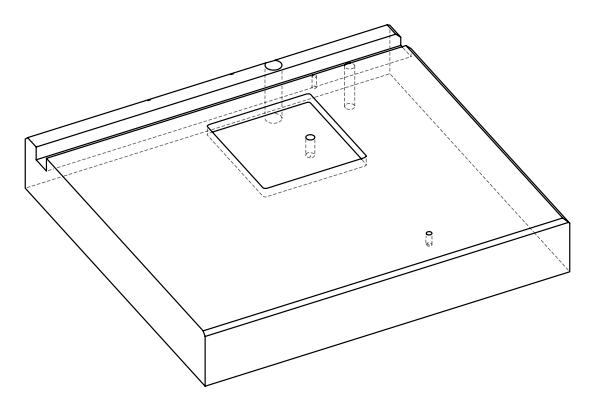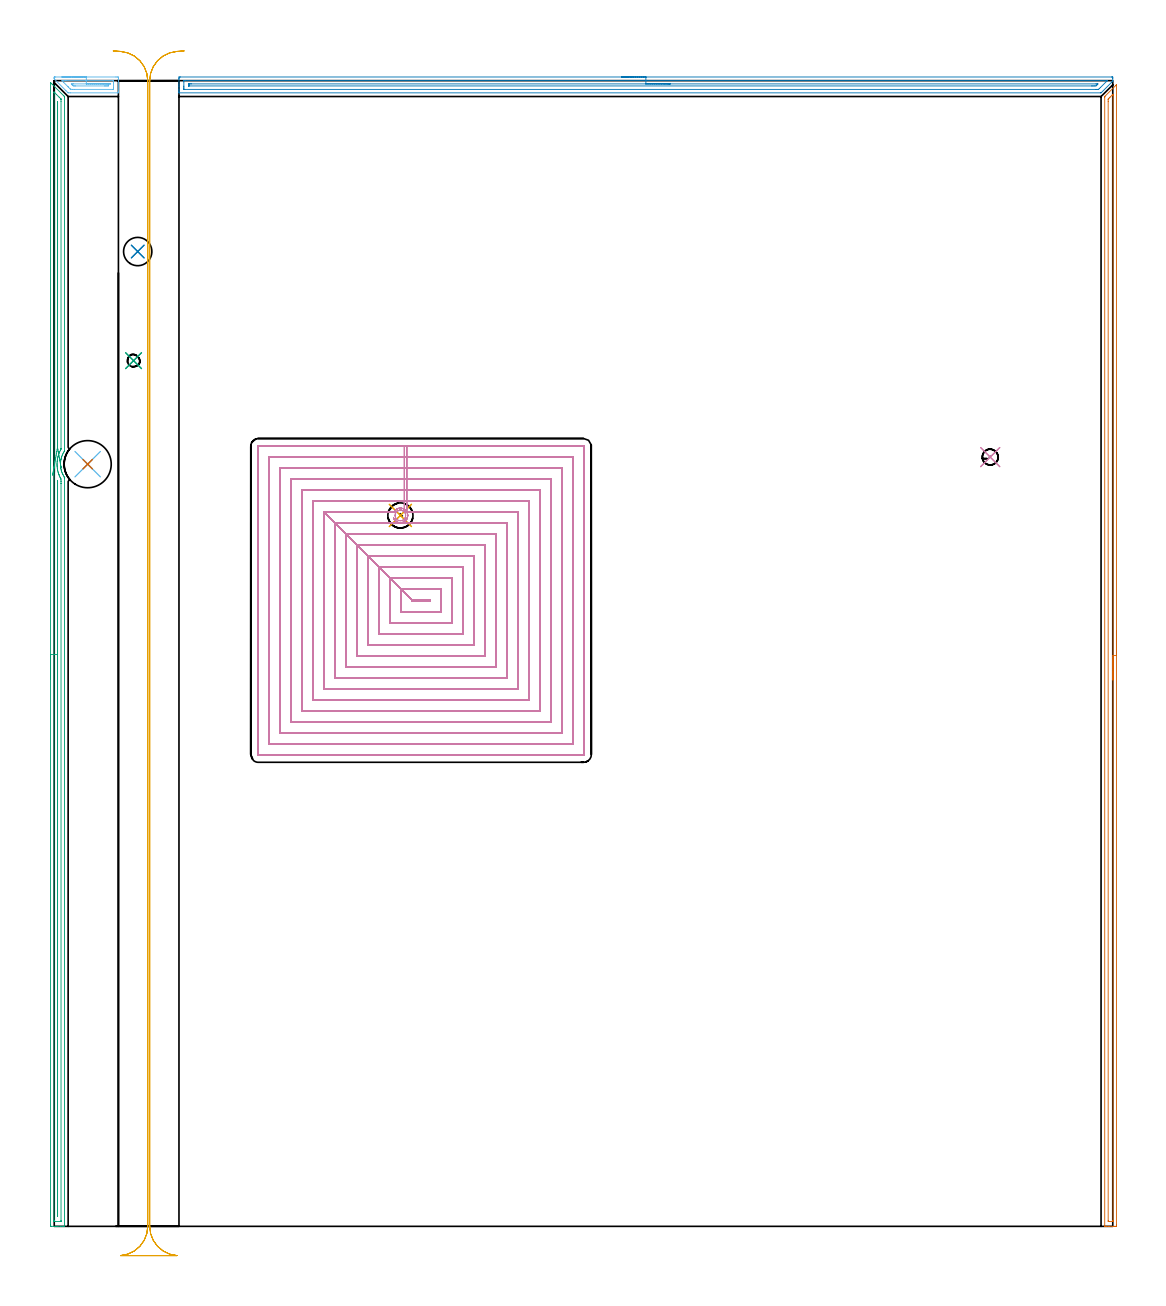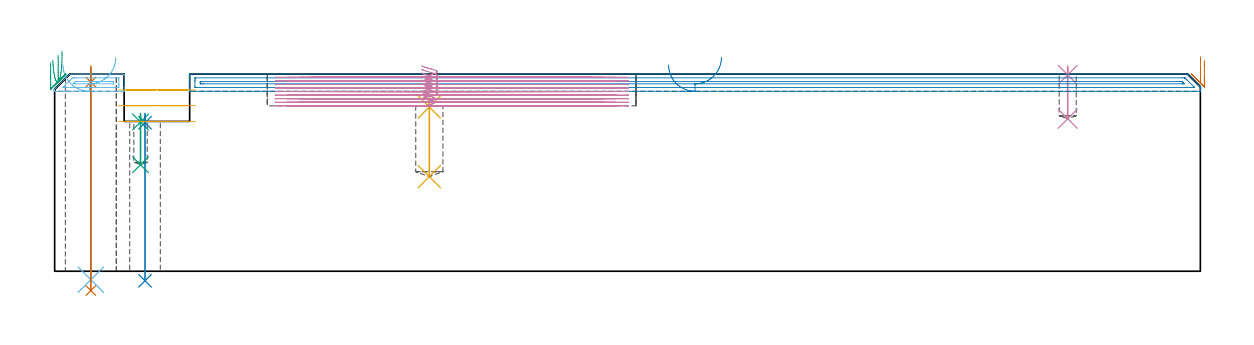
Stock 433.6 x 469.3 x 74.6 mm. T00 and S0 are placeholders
(PLAN: 17 operations, 9 tool changes, 112 min)
(1 SPOT_DRILL | STEP1HOLE | NXT0321_9005460120000 | 0.05 min | 184 mm3)
(2 SPOT_DRILL_1 | STEP1HOLE_1 | NXT0321_9005460120000 | 0.03 min | 1916 mm3)
(3 SPOT_DRILL_2 | STEP1POCKET | NXT0321_9005460120000 | 0.03 min | 1885 mm3)
(4 SPOT_DRILL_3 | STEP1POCKET_1 | NXT0321_9005460120000 | 0.03 min | 0 mm3)
(5 SPOT_DRILL_4 | STEP1POCKET_2 | NXT0321_9005460120000 | 0.03 min | 1246 mm3)
(6 DRILL_THROUGH_HOLE_INTO_CENTER | STEP1HOLE | NXT0301_065 | 0.32 min | 5007 mm3)
(7 DRILL_TO_ENLARGE_THROUGH_HOLE | STEP1HOLE | UGT0301_260 | 0.34 min | 16593 mm3)
(8 DRILL_THROUGH_HOLE_INTO_CENTER_1 | STEP1HOLE_1 | NXT0301_087 | 0.25 min | 6052 mm3)
(9 DRILL_BLIND_HOLE_INTO_CENTER | STEP1POCKET | NXT0301_022 | 0.08 min | 324 mm3)
(10 DRILL_BLIND_HOLE_INTO_CENTER_1 | STEP1POCKET_1 | NXT0301_036 | 0.08 min | 526 mm3)
(11 DRILL_BLIND_HOLE_INTO_CENTER_2 | STEP1POCKET_2 | NXT0301_074 | 0.12 min | 2179 mm3)
(12 AREA_MILL | FG_CHAMFER_SURFACE | UGT0205_001 | 0.74 min | 645 mm3)
(13 AREA_MILL_1 | FG_CHAMFER_SURFACE_1 | UGT0205_001 | 7.63 min | 5408 mm3)
(14 AREA_MILL_2 | FG_CHAMFER_SURFACE_2 | UGT0205_001 | 9.31 min | 8110 mm3)
(15 AREA_MILL_3 | FG_CHAMFER_SURFACE_3 | UGT0205_001 | 11.35 min | 7530 mm3)
(16 MILL_RECTANGULAR_POCKET | POCKET_RECTANGULAR_STRAIGHT | UGT0201_014 | Follow Part, ap 1.5, ae 75% | 75.29 min | 220616 mm3)
(17 MILL_RECTANGULAR_SLOT | SLOT_RECTANGULAR | UGT0201_106 | Follow Part, ap 6, ae 75% | 6.28 min | 204250 mm3)
(TOOL NXT0321_9005460120000 | NC Spot Drill, 142deg, 12mm, Carbide, Uncoated | D12 PA142 FL30 Z2)
(TOOL NXT0301_065 | Carbide Drill 9.4mm [860.1-0940-075A1-MM 2214] | D9.4 PA140 FL98 Z2)
(TOOL UGT0301_260 | Twist Drill 19.3 mm | D19.3 PA118 FL140 Z2)
(TOOL NXT0301_087 | Carbide Drill 11.6mm [860.1-1160-058A1-MM 2214] | D11.6 PA140 FL72 Z2)
(TOOL NXT0301_022 | Carbide Drill 5.1mm [860.1-0510-015A1-MM 2214] | D5.1 PA140 FL28 Z2)
(TOOL NXT0301_036 | Carbide Drill 6.5mm [860.1-0650-033A1-MM 2214] | D6.5 PA140 FL53 Z2)
(TOOL NXT0301_074 | Carbide Drill 10.3mm [860.1-1030-031A1-MM 2214] | D10.3 PA140 FL55 Z2)
(TOOL UGT0205_001 | Chamfer Mill 20 x 3 x 45 deg. | D20 FL50 Z2)
(TOOL UGT0201_014 | End mill 6 mm | D6 FL24 Z4)
(TOOL UGT0201_106 | End Mill 24 mm | D24 FL25 Z2)
(OP 1 SPOT_DRILL)
G17 G21 G94 G90
T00 M6
G54
G17 G0 G90 X13.7 Y312.2 S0 M3
G43 Z84.6 H0
G94 G81 G98 Z71.6 F250. R77.6
G80
M5
M2
(OP 2 SPOT_DRILL_1)
G17 G21 G94 G90
T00 M6
G54
G17 G0 G90 X34.2 Y399.3 S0 M3
G43 Z84.6 H0
G94 G81 G98 Z56.201 F250. R59.7
G80
M5
M2
(OP 3 SPOT_DRILL_2)
G17 G21 G94 G90
T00 M6
G54
G17 G0 G90 X32.5 Y354.6 S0 M3
G43 Z84.6 H0
G94 G81 G98 Z56.48 F250. R59.7
G80
M5
M2
(OP 4 SPOT_DRILL_3)
G17 G21 G94 G90
T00 M6
G54
G17 G0 G90 X383.4 Y315.1 S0 M3
G43 Z84.6 H0
G94 G81 G98 Z74.32 F250. R77.6
G80
M5
M2
(OP 5 SPOT_DRILL_4)
G17 G21 G94 G90
T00 M6
G54
G17 G0 G90 X141.8 Y291.2 S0 M3
G43 Z84.6 H0
G94 G81 G98 Z62.157 F250. R65.6
G80
M5
M2
(OP 6 DRILL_THROUGH_HOLE_INTO_CENTER)
G17 G21 G94 G90
T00 M6
G54
G17 G0 G90 X13.7 Y312.2 S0 M3
G43 Z84.6 H1
G94 G73 G98 Z-3.211 F250. Q8.646 R76.6
G80
M5
M2
(OP 7 DRILL_TO_ENLARGE_THROUGH_HOLE)
G17 G21 G94 G90
T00 M6
G54
G17 G0 G90 X13.7 Y312.2 S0 M3
G43 Z84.6 H0
G94 G73 G98 Z-7.298 F250. Q16.38 R76.6
G80
M5
M2
(OP 8 DRILL_THROUGH_HOLE_INTO_CENTER_1)
G17 G21 G94 G90
T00 M6
G54
G17 G0 G90 X34.2 Y399.3 S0 M3
G43 Z84.6 H1
G94 G73 G98 Z-3.611 F250. Q10.052 R58.7
G80
M5
M2
(OP 9 DRILL_BLIND_HOLE_INTO_CENTER)
G17 G21 G94 G90
T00 M6
G54
G17 G0 G90 X32.5 Y354.6 S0 M3
G43 Z84.6 H1
G94 G81 G98 Z40.3 F250. R58.7
G80
M5
M2
(OP 10 DRILL_BLIND_HOLE_INTO_CENTER_1)
G17 G21 G94 G90
T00 M6
G54
G17 G0 G90 X383.4 Y315.1 S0 M3
G43 Z84.6 H1
G94 G81 G98 Z57.7 F250. R76.6
G80
M5
M2
(OP 11 DRILL_BLIND_HOLE_INTO_CENTER_2)
G17 G21 G94 G90
T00 M6
G54
G17 G0 G90 X141.8 Y291.2 S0 M3
G43 Z84.6 H1
G94 G81 G98 Z35.8 F250. R64.6
G80
M5
M2
(OP 12 AREA_MILL)
G17 G21 G94 G90
T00 M6
G54
G17 G0 G90 X3.15 Y470.8 S1061 M3
G43 Z84.6 H0
Z78.1
G94 G1 X3.188 Z77.228 F250.
X3.302 Z76.364
X3.491 Z75.512
X3.753 Z74.68
X4.087 Z73.874
X4.49 Z73.1
X4.959 Z72.364
X5.49 Z71.672
X6.079 Z71.029
X6.722 Z70.44
X7.414 Z69.908
X8.15 Z69.44
X8.924 Z69.037
X9.73 Z68.703
X10.562 Z68.441
X11.414 Z68.252
X12.278 Z68.138
X13.15 Z68.1
X25.305
X25.876 Y470.797 Z68.103
X26.295 Y470.79 Z68.104
X26.299 Y470.65 Z68.244
X26.3 Y470.222 Z68.672
Y469.363 Z69.537
Y464.858 Z74.042
X26.29 Y464.307 Z74.593
X25.876 Y464.3 Z74.6
X6.526
X5.697 Y464.307 Z74.592
X5.647 Y464.353 Z74.546
X4.768 Y465.232 Z73.666
X0.053 Y469.959 Z68.939
X0. Y470.069 Z68.83
X-0.054 Y470.187 Z68.711
X-0.01 Y470.473 Z68.426
X-0.006 Y470.603 Z68.296
X-0.002 Y470.667 Z68.232
X0.01 Y470.796 Z68.103
X0.24 Y470.799 Z68.101
X0.37 Y470.8 Z68.1
X13.15
Y469.386 Z69.514
X24.117 Y469.385 Z69.515
X24.171 Y469.383 Z69.517
X24.271 Y469.379 Z69.521
X24.29 Y469.331 Z69.569
X24.296 Y469.149 Z69.751
X24.3 Y468.441 Z70.459
Y468.255 Z70.645
X24.299 Y466.475 Z72.425
X24.291 Y465.769 Z73.131
X24.29 Y465.729 Z73.171
X24.224 Y465.721 Z73.179
X24.169 Y465.716 Z73.184
X24.117 Y465.715 Z73.185
X8.286 Y465.714 Z73.186
X7.458 Y465.717 Z73.183
X7.406 Y465.719 Z73.181
X6.693 Y465.769 Z73.131
X6.527 Y465.929 Z72.971
X5.793 Y466.66 Z72.24
X5.647 Y466.805 Z72.095
X3.888 Y468.57 Z70.33
X3.14 Y469.331 Z69.569
X3.838 Y469.382 Z69.518
X3.888 Y469.383 Z69.517
X4.714 Y469.386 Z69.514
X13.15
Y467.972 Z70.928
X22.221 Y467.971 Z70.929
X22.256 Y467.969 Z70.931
X22.282 Y467.965 Z70.935
X22.29 Y467.962 Z70.938
X22.292 Y467.945 Z70.955
X22.299 Y467.609 Z71.291
Y467.55 Z71.35
X22.29 Y467.141 Z71.759
X21.889 Y467.134 Z71.766
X21.478 Y467.131 Z71.769
X21.015 Y467.129 Z71.771
X20.599
X8.701
X8.286 Y467.132 Z71.768
X7.816 Y467.136 Z71.764
X7.406 Y467.501 Z71.399
X7.36 Y467.55 Z71.35
X6.997 Y467.964 Z70.936
X7.406 Y467.968 Z70.932
X7.87 Y467.971 Z70.929
X13.15 Y467.972 Z70.928
X14.022 Z70.966
X14.887 Z71.08
X15.738 Z71.269
X16.57 Z71.531
X17.376 Z71.865
X18.15 Z72.268
X18.886 Z72.737
X19.578 Z73.268
X20.221 Z73.857
X20.811 Z74.501
X21.342 Z75.193
X21.81 Z75.928
X22.213 Z76.702
X22.547 Z77.508
X22.809 Z78.34
X22.998 Z79.192
X23.112 Z80.057
X23.15 Z80.928
G0 Z84.6
M5
M2
(OP 13 AREA_MILL_1)
G17 G21 G94 G90
T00 M6
G54
G17 G0 G90 X435.1 Y243.8 S1061 M3
G43 Z84.6 H0
Z79.8
G94 G1 Y243.762 Z78.928 F250.
Y243.648 Z78.064
Y243.459 Z77.212
Y243.197 Z76.38
Y242.863 Z75.574
Y242.46 Z74.8
Y241.992 Z74.064
Y241.461 Z73.372
Y240.871 Z72.729
Y240.228 Z72.14
Y239.536 Z71.608
Y238.8 Z71.14
Y238.026 Z70.737
Y237.22 Z70.403
Y236.388 Z70.141
Y235.537 Z69.952
Y234.672 Z69.838
Y233.8 Z69.8
X435.099 Y0.619 Z69.801
X435.094 Y0.011 Z69.802
X435.091 Y0.007 Z69.805
X434.486 Y0. Z70.409
X434.212 Z70.684
X433.593 Z71.301
X432.151 Z72.745
X431.807 Z73.088
X431.118 Z73.781
X430.773 Z74.126
X430.364 Z74.527
X430.308 Z74.582
X430.303 Y0.007 Z74.588
X430.3 Y0.172 Z74.6
Y462.514
X430.304 Y462.795 Z74.59
X430.431 Y462.931 Z74.469
X434.778 Y467.279 Z70.121
X434.933 Y467.434 Z69.964
X435.08 Y467.577 Z69.818
X435.095 Y467.584 Z69.803
X435.099 Y467.577 Z69.799
X435.1 Y233.8 Z69.8
X433.686 Z71.214
X433.685 Y2.313 Z71.215
X433.684 Y2.22 Z71.216
X433.679 Y2.036 Z71.221
X433.676 Y2.008 Z71.224
X433.668 Y2.006 Z71.232
X433.644 Y2.003 Z71.256
X433.593 Y2.001 Z71.307
X432.212 Z72.688
X431.807 Y2.005 Z73.093
X431.75 Y2.009 Z73.15
X431.721 Y2.013 Z73.179
X431.715 Y2.406 Z73.185
X431.714 Y460.82 Z73.186
X431.719 Y461.621 Z73.181
X431.72 Y461.707 Z73.18
X431.734 Y461.773 Z73.166
X431.807 Y461.85 Z73.093
X432.136 Y462.185 Z72.764
X432.464 Y462.514 Z72.436
X433.475 Y463.526 Z71.425
X433.593 Y463.643 Z71.307
X433.633 Y463.681 Z71.267
X433.666 Y463.709 Z71.234
X433.678 Y463.718 Z71.222
X433.68 Y463.685 Z71.22
X433.684 Y463.5 Z71.216
X433.685 Y463.408 Z71.215
X433.686 Y463.315 Z71.214
Y233.8
Y232.929 Z71.252
Y232.064 Z71.366
Y231.212 Z71.555
Y230.38 Z71.817
Y229.574 Z72.151
Y228.8 Z72.554
Y228.064 Z73.023
Y227.372 Z73.554
Y226.729 Z74.143
Y226.14 Z74.786
Y225.609 Z75.478
Y225.14 Z76.214
Y224.737 Z76.988
Y224.403 Z77.794
Y224.141 Z78.626
Y223.952 Z79.478
Y223.838 Z80.343
Y223.8 Z81.214
G0 Z84.6
M5
M2
(OP 14 AREA_MILL_2)
G17 G21 G94 G90
T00 M6
G54
G17 G0 G90 X232.35 Y470.8 S1061 M3
G43 Z84.6 H0
Z78.1
G94 G1 X232.388 Z77.228 F250.
X232.502 Z76.363
X232.691 Z75.512
X232.953 Z74.68
X233.287 Z73.874
X233.69 Z73.1
X234.158 Z72.364
X234.69 Z71.672
X235.279 Z71.029
X235.922 Z70.44
X236.614 Z69.908
X237.35 Z69.44
X238.124 Z69.037
X238.93 Z68.703
X239.762 Z68.441
X240.613 Z68.252
X241.478 Z68.138
X242.35 Z68.1
X433.145 Y470.799 Z68.101
X433.435 Y470.796 Z68.104
X433.598 Y470.791 Z68.105
X433.6 Y470.551 Z68.345
Y470.222 Z68.673
Y469.121 Z69.778
X433.598 Y469.108 Z69.79
X433.596 Y469.102 Z69.797
X433.583 Y469.083 Z69.816
X433.388 Y468.886 Z70.01
X432.988 Y468.488 Z70.412
X428.987 Y464.486 Z74.413
X428.913 Y464.414 Z74.485
X428.795 Y464.304 Z74.59
X428.523 Y464.3 Z74.6
X51.265
X51.11 Y464.303 Z74.588
X51.107 Y464.347 Z74.544
X51.1 Y464.729 Z74.17
Y465.109 Z73.791
Y465.769 Z73.126
Y466.99 Z71.907
Y467.547 Z71.347
Y469.941 Z68.955
X51.102 Y470.222 Z68.675
X51.107 Y470.791 Z68.105
X51.138 Y470.794 Z68.103
X51.712 Y470.8 Z68.1
X242.35
Y469.386 Z69.514
X431.202 Y469.385 Z69.515
X431.257
X431.366 Y469.381 Z69.519
X431.418 Y469.378 Z69.522
X431.406 Y469.363 Z69.537
X431.379 Y469.331 Z69.569
X431.292 Y469.242 Z69.658
X431.202 Y469.152 Z69.748
X428.523 Y466.473 Z72.427
X428.17 Y466.122 Z72.778
X427.812 Y465.769 Z73.131
X427.775 Y465.737 Z73.163
X427.737 Y465.721 Z73.179
X427.683 Y465.717 Z73.183
X427.631 Y465.716 Z73.184
X426.793 Y465.714 Z73.186
X53.443 Y465.715 Z73.185
X53.333 Y465.717 Z73.183
X53.122 Y465.721 Z73.179
X53.11 Y465.769 Z73.131
X53.103 Y466.163 Z72.737
X53.101 Y466.659 Z72.241
X53.1 Y467.056 Z71.844
X53.101 Y468.836 Z70.064
X53.108 Y469.331 Z69.569
X53.11 Y469.374 Z69.526
X53.278 Y469.381 Z69.519
X53.388 Y469.385 Z69.515
X53.443 Y469.386 Z69.514
X53.498
X242.35
Y467.972 Z70.928
X426.738 Y467.971 Z70.929
X427.209 Y467.97 Z70.93
X427.353 Y467.969 Z70.931
X427.544 Y467.965 Z70.935
X427.384 Y467.796 Z71.104
X427.147 Y467.55 Z71.35
X426.943 Y467.346 Z71.554
X426.738 Y467.144 Z71.756
X426.261 Y467.135 Z71.765
X425.845 Y467.131 Z71.769
X425.374 Y467.129 Z71.771
X424.952 Y467.128 Z71.772
X55.284 Y467.129 Z71.771
X55.143 Y467.13 Z71.77
X55.12 Y467.132 Z71.768
X55.114 Y467.134 Z71.766
X55.11 Y467.148 Z71.752
X55.104 Y467.245 Z71.655
X55.101 Y467.367 Z71.533
X55.1 Y467.55 Z71.35
X55.101 Y467.732 Z71.168
X55.107 Y467.916 Z70.984
X55.11 Y467.963 Z70.937
X55.127 Y467.965 Z70.935
X55.178 Y467.969 Z70.931
X55.284 Y467.97 Z70.93
X55.754 Y467.972 Z70.928
X56.177
X242.35
X243.222 Z70.966
X244.086 Z71.08
X244.938 Z71.269
X245.77 Z71.531
X246.576 Z71.865
X247.35 Z72.268
X248.086 Z72.737
X248.778 Z73.268
X249.421 Z73.857
X250.01 Z74.501
X250.541 Z75.193
X251.01 Z75.928
X251.413 Z76.702
X251.747 Z77.508
X252.009 Z78.34
X252.198 Z79.192
X252.312 Z80.057
X252.35 Z80.928
G0 Z84.6
M5
M2
(OP 15 AREA_MILL_3)
G17 G21 G94 G90
T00 M6
G54
G17 G0 G90 X-1.5 Y224.25 S1061 M3
G43 Z84.6 H0
Z78.9
G94 G1 Y224.288 Z78.028 F250.
Y224.402 Z77.164
Y224.591 Z76.312
Y224.853 Z75.48
Y225.187 Z74.674
Y225.59 Z73.9
Y226.059 Z73.164
Y226.59 Z72.472
Y227.179 Z71.829
Y227.822 Z71.24
Y228.514 Z70.709
Y229.25 Z70.24
Y230.024 Z69.837
Y230.83 Z69.503
Y231.662 Z69.241
Y232.514 Z69.052
Y233.378 Z68.938
Y234.25 Z68.9
Y468.406
X-1.495 Y468.477 Z68.904
X-1.493 Y468.482 Z68.905
X-1.475 Y468.477 Z68.922
X-0.89 Y467.89 Z69.51
X3.937 Y463.063 Z74.336
X4.179 Y462.824 Z74.574
X4.186 Y462.815 Z74.582
X4.195 Y462.797 Z74.587
X4.2 Y462.52 Z74.6
Y317.785
X4.194 Y317.6 Z74.59
X4.179 Y317.562 Z74.579
X3.963 Y317.215 Z74.361
X3.756 Y316.858 Z74.153
X3.528 Y316.415 Z73.926
X3.318 Y315.965 Z73.715
X3.137 Y315.493 Z73.535
X2.995 Y315.072 Z73.393
X2.87 Y314.627 Z73.265
X2.773 Y314.212 Z73.167
X2.765 Y314.179 Z73.16
X2.681 Y313.733 Z73.079
X2.62 Y313.286 Z73.017
X2.579 Y312.84 Z72.978
X2.569 Y312.622 Z72.968
X2.562 Y312.425 Z72.955
X2.561 Y312.393 Z72.954
X2.562 Y311.99 Z72.955
X2.565 Y311.96 Z72.953
Y311.947
X2.584 Y311.488 Z72.983
X2.626 Y311.053 Z73.025
X2.685 Y310.638 Z73.084
X2.69 Y310.607 Z73.089
X2.777 Y310.159 Z73.174
X2.876 Y309.745 Z73.273
X2.884 Y309.714 Z73.281
X3.014 Y309.266 Z73.413
X3.166 Y308.821 Z73.565
X3.295 Y308.493 Z73.692
X3.337 Y308.404 Z73.732
X3.449 Y308.159 Z73.847
X3.543 Y307.958 Z73.94
X3.557 Y307.928 Z73.954
X3.795 Y307.478 Z74.194
X3.801 Y307.467 Z74.201
X4.055 Y307.035 Z74.454
X4.191 Y306.818 Z74.584
X4.196 Y306.801 Z74.589
X4.2 Y306.62 Z74.6
Y306.618
Y0.172
X4.197 Y0.009 Z74.588
X4.186 Y0.007 Z74.577
X4.136 Y0.004 Z74.527
X3.724 Y0. Z74.124
X3.379 Z73.779
X2.69 Z73.085
X1.452 Z71.849
X0.903 Z71.298
X0.284 Z70.68
X-1.14 Y0.001 Z69.256
X-1.494 Y0.004 Z68.902
X-1.496 Y0.006 Z68.901
X-1.499 Y0.619
X-1.5 Y234.25 Z68.9
X-0.086 Z70.314
X-0.085 Y464.499 Z70.315
X-0.083 Y464.563 Z70.317
X-0.079 Y464.611 Z70.321
X-0.078 Y464.616 Z70.322
X-0.07 Y464.611 Z70.33
X0.01 Y464.537 Z70.41
X0.243 Y464.307 Z70.643
X0.903 Y463.647 Z71.303
X2.03 Y462.52 Z72.43
X2.69 Y461.857 Z73.09
X2.745 Y461.797 Z73.145
X2.771 Y461.768 Z73.171
X2.779 Y461.721 Z73.179
X2.783 Y461.627 Z73.183
X2.785 Y461.532 Z73.185
X2.786 Y460.734 Z73.186
X2.785 Y318.679 Z73.185
X2.784 Y318.585 Z73.184
X2.78 Y318.488 Z73.18
X2.771 Y318.331 Z73.171
X2.69 Y318.175 Z73.09
X2.491 Y317.785 Z72.891
X2.263 Y317.319 Z72.663
X2.071 Y316.892 Z72.471
X2.026 Y316.777 Z72.426
X1.797 Y316.163 Z72.197
X1.755 Y316.04 Z72.155
X1.742 Y315.999 Z72.142
X1.556 Y315.346 Z71.956
X1.497 Y315.105 Z71.897
X1.389 Y314.619 Z71.789
X1.314 Y314.212 Z71.714
X1.263 Y313.852 Z71.663
X1.203 Y313.318 Z71.603
X1.178 Y313.043 Z71.578
X1.151 Y312.425 Z71.551
X1.149 Y312.179 Z71.549
X1.153 Y311.857 Z71.553
X1.17 Y311.531 Z71.57
X1.186 Y311.248 Z71.586
X1.249 Y310.638 Z71.649
X1.307 Y310.234 Z71.707
X1.397 Y309.745 Z71.797
X1.542 Y309.106 Z71.942
X1.612 Y308.851 Z72.012
X1.797 Y308.237 Z72.197
X1.866 Y308.027 Z72.266
X1.876 Y307.998 Z72.276
X1.891 Y307.958 Z72.291
X1.948 Y307.806 Z72.348
X2.142 Y307.346 Z72.542
X2.271 Y307.064 Z72.671
X2.406 Y306.78 Z72.806
X2.69 Y306.232 Z73.09
X2.723 Y306.171 Z73.123
X2.764 Y306.097 Z73.164
X2.783 Y305.277 Z73.183
X2.784 Y305.183 Z73.184
X2.786 Y304.384 Z73.186
Y304.288
X2.785 Y2.311 Z73.185
X2.784 Y2.214 Z73.184
X2.779 Y2.025 Z73.179
X2.774 Y2.009 Z73.174
X2.765 Y2.006 Z73.165
X2.741 Y2.002 Z73.141
X2.69 Y2.001 Z73.09
X0.416 Y2. Z70.816
X0.01 Y2.004 Z70.41
X-0.047 Y2.006 Z70.353
X-0.077 Y2.009 Z70.323
X-0.08 Y2.119 Z70.32
X-0.084 Y2.31 Z70.316
X-0.085 Y2.406 Z70.315
X-0.086 Y2.502 Z70.314
Y234.25
X1.328 Z71.728
Y304.427
X1.33 Y304.851 Z71.73
X1.334 Y305.277 Z71.734
X1.335 Y305.318 Z71.735
X1.349 Y305.381 Z71.749
X1.364 Y305.277 Z71.764
X1.371 Y304.852 Z71.771
Y304.81
Y4.618
X1.367 Y4.193 Z71.767
X1.365 Y4.151 Z71.765
X1.351 Y4.056 Z71.751
X1.335 Y4.193 Z71.735
X1.333 Y4.236 Z71.733
X1.329 Y4.66 Z71.729
X1.328 Y234.25 Z71.728
Y235.122 Z71.767
Y235.987 Z71.88
Y236.838 Z72.069
Y237.67 Z72.332
Y238.476 Z72.665
Y239.25 Z73.068
Y239.986 Z73.537
Y240.678 Z74.068
Y241.321 Z74.657
Y241.91 Z75.301
Y242.442 Z75.993
Y242.91 Z76.728
Y243.313 Z77.502
Y243.647 Z78.308
Y243.909 Z79.14
Y244.098 Z79.992
Y244.212 Z80.857
Y244.25 Z81.728
G0 Z84.6
X2.774 Y311.027
Z83.327
G1 X2.794 Y310.915 Z82.462
X2.8 Y310.879 Z81.59
X2.794 Y310.917 Z80.718
X2.773 Y311.03 Z79.854
X2.74 Y311.217 Z79.002
X2.694 Y311.476 Z78.17
X2.635 Y311.805 Z77.365
X2.565 Y312.202 Z76.591
X2.482 Y312.665 Z75.856
X2.389 Y313.188 Z75.164
X2.286 Y313.769 Z74.522
X2.173 Y314.403 Z73.933
X2.051 Y315.085 Z73.403
X1.922 Y315.81 Z72.935
X1.787 Y316.572 Z72.533
X1.645 Y317.366 Z72.2
X1.499 Y318.185 Z71.938
X1.35 Y319.024 Z71.75
X1.335 Y319.106 Z71.735
X1.332 Y319.143 Z71.732
X1.329 Y319.572 Z71.729
X1.328 Y319.615 Z71.728
Y459.883
X1.33 Y460.307 Z71.73
X1.334 Y460.734 Z71.734
X1.335 Y460.754 Z71.735
X1.36 Y460.734 Z71.76
X1.37 Y460.308 Z71.77
X1.371 Y460.266 Z71.771
X1.372 Y319.997 Z71.772
X1.37 Y319.572 Z71.77
X1.367 Y319.147 Z71.767
X1.365 Y319.11 Z71.765
X1.35 Y319.024 Z71.75
X1.199 Y318.172 Z71.637
X1.047 Y317.314 Z71.601
X0.894 Y316.456 Z71.64
X0.743 Y315.604 Z71.755
X0.594 Y314.766 Z71.946
X0.449 Y313.947 Z72.209
X0.308 Y313.154 Z72.544
X0.173 Y312.393 Z72.948
X0.045 Y311.669 Z73.418
X-0.076 Y310.988 Z73.95
X-0.188 Y310.356 Z74.541
X-0.291 Y309.777 Z75.185
X-0.384 Y309.255 Z75.878
X-0.465 Y308.794 Z76.614
X-0.535 Y308.399 Z77.389
X-0.594 Y308.071 Z78.195
X-0.639 Y307.814 Z79.028
X-0.672 Y307.63 Z79.88
G0 Z84.6
M5
M2
(OP 16 MILL_RECTANGULAR_POCKET)
G17 G21 G94 G90
T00 M6
G54
G17 G0 G90 X138.961 Y290.241 S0 M3
G43 Z84.735 H0
Z77.735
G94 G1 X138.964 Y290.233 Z77.732 F250.
X139.238 Y289.653 Z77.56
X139.402 Y289.403 Z77.48
X139.518 Y289.259 Z77.431
X139.893 Y288.89 Z77.29
X140.06 Y288.76 Z77.233
X140.285 Y288.618 Z77.162
X140.845 Y288.363 Z76.997
X141.143 Y288.275 Z76.914
X141.191 Y288.265 Z76.9
X141.736 Y288.21 Z76.754
X142.248 Y288.239 Z76.616
X142.522 Y288.29 Z76.542
X142.597 Y288.311 Z76.521
X143.152 Y288.532 Z76.361
X143.549 Y288.771 Z76.236
X144.067 Y289.253 Z76.047
X144.409 Y289.735 Z75.889
X144.57 Y290.053 Z75.793
X144.583 Y290.085 Z75.784
X144.737 Y290.635 Z75.631
X144.789 Y291.1 Z75.505
X144.768 Y291.565 Z75.381
X144.666 Y292.061 Z75.245
X144.534 Y292.427 Z75.141
X144.163 Y293.042 Z74.948
X144.114 Y293.104 Z74.927
X143.748 Y293.477 Z74.787
X143.676 Y293.536 Z74.762
X143.085 Y293.904 Z74.576
X142.685 Y294.057 Z74.461
X142.201 Y294.164 Z74.328
X141.736 Y294.19 Z74.203
X141.271 Y294.143 Z74.078
X140.752 Y294.005 Z73.934
X140.513 Y293.907 Z73.865
X140.405 Y293.852 Z73.832
X139.851 Y293.465 Z73.651
X139.385 Y292.956 Z73.466
X139.231 Y292.7 Z73.386
X110.5 F500.
X146.5 Y256.7
Y256.1
X154.
Y256.7
X146.5
X142. Y261.2
Y251.6
X158.5
Y261.2
X142.
X137.5 Y265.7
Y247.1
X163.
Y265.7
X137.5
X133. Y270.2
Y242.6
X167.5
Y270.2
X133.
X128.5 Y274.7
Y238.1
X172.
Y274.7
X128.5
X124. Y279.2
Y233.6
X176.5
Y279.2
X124.
X119.5 Y283.7
Y229.1
X181.
Y283.7
X119.5
X115. Y288.2
Y224.6
X185.5
Y288.2
X115.
X110.5 Y292.7
Y220.1
X190.
Y292.7
X144.369
Y297.2
X106.
Y215.6
X194.5
Y297.2
X144.369
Y301.7
X101.5
Y211.1
X199.
Y301.7
X144.369
Y306.2
X97.
Y206.6
X203.5
Y306.2
X144.369
Y310.7
X92.5
Y202.1
X208.
Y310.7
X144.369
Y315.2
X88.
Y197.6
X212.5
Y315.2
X144.369
Y319.7
X83.6
X83.545 Y319.695
X83.505 Y319.655
X83.5 Y319.6
Y193.2
X83.505 Y193.145
X83.545 Y193.105
X83.6 Y193.1
X216.9
X216.955 Y193.105
X216.995 Y193.145
X217. Y193.2
Y319.6
X216.995 Y319.655
X216.955 Y319.695
X216.9 Y319.7
X144.369
X143.369
G0 X138.961 Y290.241 Z76.386
G1 X138.964 Y290.233 Z76.384 F250.
X139.238 Y289.653 Z76.212
X139.402 Y289.403 Z76.132
X139.518 Y289.259 Z76.082
X139.893 Y288.89 Z75.941
X140.06 Y288.76 Z75.885
X140.285 Y288.618 Z75.813
X140.845 Y288.363 Z75.649
X141.143 Y288.275 Z75.565
X141.191 Y288.265 Z75.552
X141.736 Y288.21 Z75.405
X142.248 Y288.239 Z75.268
X142.522 Y288.29 Z75.193
X142.597 Y288.311 Z75.172
X143.152 Y288.532 Z75.012
X143.549 Y288.771 Z74.888
X144.067 Y289.253 Z74.698
X144.409 Y289.735 Z74.54
X144.57 Y290.053 Z74.445
X144.583 Y290.085 Z74.435
X144.737 Y290.635 Z74.282
X144.789 Y291.1 Z74.157
X144.768 Y291.565 Z74.032
X144.666 Y292.061 Z73.897
X144.534 Y292.427 Z73.793
X144.163 Y293.042 Z73.6
X144.114 Y293.104 Z73.579
X143.748 Y293.477 Z73.439
X143.676 Y293.536 Z73.414
X143.085 Y293.904 Z73.227
X142.685 Y294.057 Z73.113
X142.201 Y294.164 Z72.98
X141.736 Y294.19 Z72.855
X141.271 Y294.143 Z72.73
X140.752 Y294.005 Z72.586
X140.513 Y293.907 Z72.517
X140.405 Y293.852 Z72.484
X139.851 Y293.465 Z72.303
X139.385 Y292.956 Z72.118
X139.231 Y292.7 Z72.038
X110.5 F500.
X146.5 Y256.7
Y256.1
X154.
Y256.7
X146.5
X142. Y261.2
Y251.6
X158.5
Y261.2
X142.
X137.5 Y265.7
Y247.1
X163.
Y265.7
X137.5
X133. Y270.2
Y242.6
X167.5
Y270.2
X133.
X128.5 Y274.7
Y238.1
X172.
Y274.7
X128.5
X124. Y279.2
Y233.6
X176.5
Y279.2
X124.
X119.5 Y283.7
Y229.1
X181.
Y283.7
X119.5
X115. Y288.2
Y224.6
X185.5
Y288.2
X115.
X110.5 Y292.7
Y220.1
X190.
Y292.7
X144.369
Y297.2
X106.
Y215.6
X194.5
Y297.2
X144.369
Y301.7
X101.5
Y211.1
X199.
Y301.7
X144.369
Y306.2
X97.
Y206.6
X203.5
Y306.2
X144.369
Y310.7
X92.5
Y202.1
X208.
Y310.7
X144.369
Y315.2
X88.
Y197.6
X212.5
Y315.2
X144.369
Y319.7
X83.6
X83.545 Y319.695
X83.505 Y319.655
X83.5 Y319.6
Y193.2
X83.505 Y193.145
X83.545 Y193.105
X83.6 Y193.1
X216.9
X216.955 Y193.105
X216.995 Y193.145
X217. Y193.2
Y319.6
X216.995 Y319.655
X216.955 Y319.695
X216.9 Y319.7
X144.369
X143.369
G0 X138.961 Y290.242 Z75.038
G1 X138.964 Y290.233 Z75.035 F250.
X139.238 Y289.653 Z74.864
X139.402 Y289.403 Z74.784
X139.518 Y289.259 Z74.734
X139.893 Y288.89 Z74.593
X140.06 Y288.76 Z74.536
X140.285 Y288.618 Z74.465
X140.845 Y288.363 Z74.3
X141.143 Y288.275 Z74.217
X141.191 Y288.265 Z74.204
X141.736 Y288.21 Z74.057
X142.248 Y288.239 Z73.92
X142.522 Y288.29 Z73.845
X142.597 Y288.311 Z73.824
X143.152 Y288.532 Z73.664
X143.549 Y288.771 Z73.54
X144.07 Y289.256 Z73.349
X144.408 Y289.733 Z73.192
X144.57 Y290.053 Z73.096
X144.583 Y290.085 Z73.087
X144.737 Y290.635 Z72.934
X144.789 Y291.1 Z72.809
X144.768 Y291.565 Z72.684
X144.666 Y292.061 Z72.548
X144.534 Y292.427 Z72.444
X144.163 Y293.042 Z72.252
X144.114 Y293.104 Z72.23
X143.748 Y293.477 Z72.09
X143.676 Y293.536 Z72.066
X143.085 Y293.904 Z71.879
X142.685 Y294.057 Z71.764
X142.201 Y294.164 Z71.631
X141.736 Y294.19 Z71.507
X141.271 Y294.143 Z71.381
X140.752 Y294.005 Z71.237
X140.513 Y293.907 Z71.168
X140.405 Y293.852 Z71.136
X139.852 Y293.466 Z70.955
X139.386 Y292.957 Z70.77
X139.231 Y292.7 Z70.69
X110.5 F500.
X146.5 Y256.7
Y256.1
X154.
Y256.7
X146.5
X142. Y261.2
Y251.6
X158.5
Y261.2
X142.
X137.5 Y265.7
Y247.1
X163.
Y265.7
X137.5
X133. Y270.2
Y242.6
X167.5
Y270.2
X133.
X128.5 Y274.7
Y238.1
X172.
Y274.7
X128.5
X124. Y279.2
Y233.6
X176.5
Y279.2
X124.
X119.5 Y283.7
Y229.1
X181.
Y283.7
X119.5
X115. Y288.2
Y224.6
X185.5
Y288.2
X115.
X110.5 Y292.7
Y220.1
X190.
Y292.7
X144.369
Y297.2
X106.
Y215.6
X194.5
Y297.2
X144.369
Y301.7
X101.5
Y211.1
X199.
Y301.7
X144.369
Y306.2
X97.
Y206.6
X203.5
Y306.2
X144.369
Y310.7
X92.5
Y202.1
X208.
Y310.7
X144.369
Y315.2
X88.
Y197.6
X212.5
Y315.2
X144.369
Y319.7
X83.6
X83.545 Y319.695
X83.505 Y319.655
X83.5 Y319.6
Y193.2
X83.505 Y193.145
X83.545 Y193.105
X83.6 Y193.1
X216.9
X216.955 Y193.105
X216.995 Y193.145
X217. Y193.2
Y319.6
X216.995 Y319.655
X216.955 Y319.695
X216.9 Y319.7
X144.369
X143.369
G0 X138.961 Y290.242 Z73.69
G1 X138.964 Y290.233 Z73.687 F250.
X139.238 Y289.653 Z73.515
X139.402 Y289.403 Z73.435
X139.518 Y289.259 Z73.386
X139.893 Y288.89 Z73.245
X140.06 Y288.76 Z73.188
X140.285 Y288.618 Z73.117
X140.845 Y288.363 Z72.952
X141.143 Y288.275 Z72.869
X141.191 Y288.265 Z72.855
X141.736 Y288.21 Z72.709
X142.248 Y288.239 Z72.571
X142.522 Y288.29 Z72.497
X142.597 Y288.311 Z72.476
X143.152 Y288.532 Z72.316
X143.549 Y288.771 Z72.192
X144.07 Y289.256 Z72.001
X144.408 Y289.733 Z71.844
X144.57 Y290.053 Z71.748
X144.583 Y290.085 Z71.739
X144.737 Y290.635 Z71.586
X144.789 Y291.1 Z71.46
X144.768 Y291.565 Z71.336
X144.666 Y292.061 Z71.2
X144.534 Y292.427 Z71.096
X144.163 Y293.042 Z70.903
X144.114 Y293.104 Z70.882
X143.748 Y293.477 Z70.742
X143.676 Y293.536 Z70.717
X143.085 Y293.904 Z70.531
X142.685 Y294.057 Z70.416
X142.201 Y294.164 Z70.283
X141.736 Y294.19 Z70.158
X141.271 Y294.143 Z70.033
X140.752 Y294.005 Z69.889
X140.513 Y293.907 Z69.82
X140.405 Y293.852 Z69.787
X139.852 Y293.466 Z69.607
X139.386 Y292.956 Z69.422
X139.231 Y292.7 Z69.341
X110.5 F500.
X146.5 Y256.7
Y256.1
X154.
Y256.7
X146.5
X142. Y261.2
Y251.6
X158.5
Y261.2
X142.
X137.5 Y265.7
Y247.1
X163.
Y265.7
X137.5
X133. Y270.2
Y242.6
X167.5
Y270.2
X133.
X128.5 Y274.7
Y238.1
X172.
Y274.7
X128.5
X124. Y279.2
Y233.6
X176.5
Y279.2
X124.
X119.5 Y283.7
Y229.1
X181.
Y283.7
X119.5
X115. Y288.2
Y224.6
X185.5
Y288.2
X115.
X110.5 Y292.7
Y220.1
X190.
Y292.7
X144.369
Y297.2
X106.
Y215.6
X194.5
Y297.2
X144.369
Y301.7
X101.5
Y211.1
X199.
Y301.7
X144.369
Y306.2
X97.
Y206.6
X203.5
Y306.2
X144.369
Y310.7
X92.5
Y202.1
X208.
Y310.7
X144.369
Y315.2
X88.
Y197.6
X212.5
Y315.2
X144.369
Y319.7
X83.6
X83.545 Y319.695
X83.505 Y319.655
X83.5 Y319.6
Y193.2
X83.505 Y193.145
X83.545 Y193.105
X83.6 Y193.1
X216.9
X216.955 Y193.105
X216.995 Y193.145
X217. Y193.2
Y319.6
X216.995 Y319.655
X216.955 Y319.695
X216.9 Y319.7
X144.369
X143.369
G0 X138.961 Y290.242 Z72.341
G1 X138.964 Y290.233 Z72.339 F250.
X139.238 Y289.653 Z72.167
X139.402 Y289.403 Z72.087
X139.518 Y289.259 Z72.037
X139.893 Y288.89 Z71.896
X140.06 Y288.76 Z71.84
X140.285 Y288.618 Z71.769
X140.845 Y288.363 Z71.604
X141.143 Y288.275 Z71.52
X141.191 Y288.265 Z71.507
X141.736 Y288.21 Z71.36
X142.248 Y288.239 Z71.223
X142.522 Y288.29 Z71.148
X142.597 Y288.311 Z71.128
X143.152 Y288.532 Z70.967
X143.549 Y288.771 Z70.843
X144.07 Y289.256 Z70.653
X144.408 Y289.733 Z70.496
X144.57 Y290.053 Z70.4
X144.583 Y290.085 Z70.391
X144.737 Y290.635 Z70.237
X144.789 Y291.1 Z70.112
X144.768 Y291.565 Z69.987
X144.666 Y292.061 Z69.852
X144.534 Y292.427 Z69.748
X144.163 Y293.042 Z69.555
X144.114 Y293.104 Z69.534
X143.748 Y293.477 Z69.394
X143.676 Y293.536 Z69.369
X143.085 Y293.904 Z69.182
X142.685 Y294.057 Z69.068
X142.201 Y294.164 Z68.935
X141.736 Y294.19 Z68.81
X141.271 Y294.143 Z68.685
X140.752 Y294.005 Z68.541
X140.513 Y293.907 Z68.472
X140.405 Y293.852 Z68.439
X139.852 Y293.466 Z68.258
X139.385 Y292.955 Z68.073
X139.231 Y292.7 Z67.993
X110.5 F500.
X146.5 Y256.7
Y256.1
X154.
Y256.7
X146.5
X142. Y261.2
Y251.6
X158.5
Y261.2
X142.
X137.5 Y265.7
Y247.1
X163.
Y265.7
X137.5
X133. Y270.2
Y242.6
X167.5
Y270.2
X133.
X128.5 Y274.7
Y238.1
X172.
Y274.7
X128.5
X124. Y279.2
Y233.6
X176.5
Y279.2
X124.
X119.5 Y283.7
Y229.1
X181.
Y283.7
X119.5
X115. Y288.2
Y224.6
X185.5
Y288.2
X115.
X110.5 Y292.7
Y220.1
X190.
Y292.7
X144.369
Y297.2
X106.
Y215.6
X194.5
Y297.2
X144.369
Y301.7
X101.5
Y211.1
X199.
Y301.7
X144.369
Y306.2
X97.
Y206.6
X203.5
Y306.2
X144.369
Y310.7
X92.5
Y202.1
X208.
Y310.7
X144.369
Y315.2
X88.
Y197.6
X212.5
Y315.2
X144.369
Y319.7
X83.6
X83.545 Y319.695
X83.505 Y319.655
X83.5 Y319.6
Y193.2
X83.505 Y193.145
X83.545 Y193.105
X83.6 Y193.1
X216.9
X216.955 Y193.105
X216.995 Y193.145
X217. Y193.2
Y319.6
X216.995 Y319.655
X216.955 Y319.695
X216.9 Y319.7
X144.369
X143.369
G0 X138.961 Y290.242 Z70.993
G1 X138.964 Y290.233 Z70.991 F250.
X139.238 Y289.653 Z70.819
X139.402 Y289.403 Z70.739
X139.518 Y289.259 Z70.689
X139.893 Y288.89 Z70.548
X140.06 Y288.76 Z70.492
X140.285 Y288.618 Z70.42
X140.845 Y288.363 Z70.255
X141.143 Y288.275 Z70.172
X141.191 Y288.265 Z70.159
X141.736 Y288.21 Z70.012
X142.248 Y288.239 Z69.875
X142.522 Y288.29 Z69.8
X142.597 Y288.311 Z69.779
X143.152 Y288.532 Z69.619
X143.549 Y288.771 Z69.495
X144.07 Y289.256 Z69.304
X144.408 Y289.733 Z69.147
X144.57 Y290.053 Z69.052
X144.583 Y290.085 Z69.042
X144.737 Y290.635 Z68.889
X144.789 Y291.1 Z68.764
X144.768 Y291.565 Z68.639
X144.666 Y292.061 Z68.503
X144.534 Y292.427 Z68.399
X144.163 Y293.042 Z68.207
X144.114 Y293.104 Z68.186
X143.748 Y293.477 Z68.046
X143.676 Y293.536 Z68.021
X143.085 Y293.904 Z67.834
X142.685 Y294.057 Z67.719
X142.201 Y294.164 Z67.587
X141.736 Y294.19 Z67.462
X141.271 Y294.143 Z67.337
X140.752 Y294.005 Z67.193
X140.513 Y293.907 Z67.123
X140.405 Y293.852 Z67.091
X139.851 Y293.465 Z66.91
X139.386 Y292.958 Z66.726
X139.231 Y292.7 Z66.645
X110.5 F500.
X146.5 Y256.7
Y256.1
X154.
Y256.7
X146.5
X142. Y261.2
Y251.6
X158.5
Y261.2
X142.
X137.5 Y265.7
Y247.1
X163.
Y265.7
X137.5
X133. Y270.2
Y242.6
X167.5
Y270.2
X133.
X128.5 Y274.7
Y238.1
X172.
Y274.7
X128.5
X124. Y279.2
Y233.6
X176.5
Y279.2
X124.
X119.5 Y283.7
Y229.1
X181.
Y283.7
X119.5
X115. Y288.2
Y224.6
X185.5
Y288.2
X115.
X110.5 Y292.7
Y220.1
X190.
Y292.7
X144.369
Y297.2
X106.
Y215.6
X194.5
Y297.2
X144.369
Y301.7
X101.5
Y211.1
X199.
Y301.7
X144.369
Y306.2
X97.
Y206.6
X203.5
Y306.2
X144.369
Y310.7
X92.5
Y202.1
X208.
Y310.7
X144.369
Y315.2
X88.
Y197.6
X212.5
Y315.2
X144.369
Y319.7
X83.6
X83.545 Y319.695
X83.505 Y319.655
X83.5 Y319.6
Y193.2
X83.505 Y193.145
X83.545 Y193.105
X83.6 Y193.1
X216.9
X216.955 Y193.105
X216.995 Y193.145
X217. Y193.2
Y319.6
X216.995 Y319.655
X216.955 Y319.695
X216.9 Y319.7
X144.369
X143.369
G0 X138.961 Y290.242 Z69.645
G1 X138.964 Y290.233 Z69.642 F250.
X139.238 Y289.653 Z69.471
X139.402 Y289.403 Z69.39
X139.518 Y289.259 Z69.341
X139.893 Y288.89 Z69.2
X140.06 Y288.76 Z69.143
X140.285 Y288.618 Z69.072
X140.845 Y288.363 Z68.907
X141.143 Y288.275 Z68.824
X141.191 Y288.265 Z68.811
X141.736 Y288.21 Z68.664
X142.248 Y288.239 Z68.527
X142.522 Y288.29 Z68.452
X142.597 Y288.311 Z68.431
X143.152 Y288.532 Z68.271
X143.549 Y288.771 Z68.147
X144.07 Y289.256 Z67.956
X144.408 Y289.733 Z67.799
X144.57 Y290.053 Z67.703
X144.583 Y290.085 Z67.694
X144.737 Y290.635 Z67.541
X144.789 Y291.1 Z67.416
X144.768 Y291.565 Z67.291
X144.666 Y292.061 Z67.155
X144.534 Y292.427 Z67.051
X144.163 Y293.042 Z66.859
X144.114 Y293.104 Z66.837
X143.748 Y293.477 Z66.697
X143.676 Y293.536 Z66.672
X143.085 Y293.904 Z66.486
X142.685 Y294.057 Z66.371
X142.201 Y294.164 Z66.238
X141.736 Y294.19 Z66.113
X141.271 Y294.143 Z65.988
X140.752 Y294.005 Z65.844
X140.513 Y293.907 Z65.775
X140.405 Y293.852 Z65.743
X139.851 Y293.465 Z65.562
X139.386 Y292.957 Z65.377
X139.231 Y292.7 Z65.297
X110.5 F500.
X146.5 Y256.7
Y256.1
X154.
Y256.7
X146.5
X142. Y261.2
Y251.6
X158.5
Y261.2
X142.
X137.5 Y265.7
Y247.1
X163.
Y265.7
X137.5
X133. Y270.2
Y242.6
X167.5
Y270.2
X133.
X128.5 Y274.7
Y238.1
X172.
Y274.7
X128.5
X124. Y279.2
Y233.6
X176.5
Y279.2
X124.
X119.5 Y283.7
Y229.1
X181.
Y283.7
X119.5
X115. Y288.2
Y224.6
X185.5
Y288.2
X115.
X110.5 Y292.7
Y220.1
X190.
Y292.7
X144.369
Y297.2
X106.
Y215.6
X194.5
Y297.2
X144.369
Y301.7
X101.5
Y211.1
X199.
Y301.7
X144.369
Y306.2
X97.
Y206.6
X203.5
Y306.2
X144.369
Y310.7
X92.5
Y202.1
X208.
Y310.7
X144.369
Y315.2
X88.
Y197.6
X212.5
Y315.2
X144.369
Y319.7
X83.6
X83.545 Y319.695
X83.505 Y319.655
X83.5 Y319.6
Y193.2
X83.505 Y193.145
X83.545 Y193.105
X83.6 Y193.1
X216.9
X216.955 Y193.105
X216.995 Y193.145
X217. Y193.2
Y319.6
X216.995 Y319.655
X216.955 Y319.695
X216.9 Y319.7
X144.369
X143.369
G0 X142.413 Y293.297 Z68.297
G1 X142.149 Y293.364 Z68.224 F250.
X141.746 Y293.39 Z68.115
X141.353 Y293.345 Z68.009
X140.843 Y293.187 Z67.866
X140.734 Y293.136 Z67.834
X140.617 Y293.059 Z67.797
X140.169 Y292.674 Z67.638
X139.865 Y292.254 Z67.499
X139.654 Y291.864 Z67.381
X139.611 Y291.114 Z67.179
X139.67 Y290.655 Z67.055
X139.741 Y290.412 Z66.987
X140.073 Y289.817 Z66.805
X140.106 Y289.776 Z66.791
X140.413 Y289.474 Z66.675
X140.443 Y289.452 Z66.665
X141.04 Y289.13 Z66.484
X141.105 Y289.104 Z66.465
X141.268 Y289.064 Z66.42
X141.745 Y289.009 Z66.291
X142.183 Y289.038 Z66.174
X142.468 Y289.106 Z66.095
X143.003 Y289.357 Z65.937
X143.215 Y289.509 Z65.867
X143.331 Y289.615 Z65.825
X143.602 Y289.93 Z65.714
X143.762 Y290.173 Z65.635
X143.77 Y290.191 Z65.63
X143.935 Y290.702 Z65.486
X143.989 Y291.117 Z65.374
X143.969 Y291.508 Z65.269
X143.858 Y291.973 Z65.141
X143.756 Y292.212 Z65.072
X143.567 Y292.472 Z64.985
X143.373 Y292.746 Z64.895
X142.974 Y293.04 Z64.763
X142.867 Y293.12 Z64.727
X142.57 Y293.257 Z64.639
X142.149 Y293.364 Z64.523
X141.746 Y293.39 Z64.415
X141.353 Y293.345 Z64.309
X140.843 Y293.187 Z64.166
X140.734 Y293.136 Z64.133
X140.617 Y293.059 Z64.096
X140.2 Y292.7 Z63.948
X110.5 F500.
X146.5 Y256.7
Y256.1
X154.
Y256.7
X146.5
X142. Y261.2
Y251.6
X158.5
Y261.2
X142.
X137.5 Y265.7
Y247.1
X163.
Y265.7
X137.5
X133. Y270.2
Y242.6
X167.5
Y270.2
X133.
X128.5 Y274.7
Y238.1
X172.
Y274.7
X128.5
X124. Y279.2
Y233.6
X176.5
Y279.2
X124.
X119.5 Y283.7
Y229.1
X181.
Y283.7
X119.5
X115. Y288.2
Y224.6
X185.5
Y288.2
X115.
X110.5 Y292.7
Y220.1
X190.
Y292.7
X143.406
Y297.2
X106.
Y215.6
X194.5
Y297.2
X143.406
Y301.7
X101.5
Y211.1
X199.
Y301.7
X143.406
Y306.2
X97.
Y206.6
X203.5
Y306.2
X143.406
Y310.7
X92.5
Y202.1
X208.
Y310.7
X143.406
Y315.2
X88.
Y197.6
X212.5
Y315.2
X143.406
Y319.7
X83.6
X83.545 Y319.695
X83.505 Y319.655
X83.5 Y319.6
Y193.2
X83.505 Y193.145
X83.545 Y193.105
X83.6 Y193.1
X216.9
X216.955 Y193.105
X216.995 Y193.145
X217. Y193.2
Y319.6
X216.995 Y319.655
X216.955 Y319.695
X216.9 Y319.7
X143.406
X142.406
G0 X142.866 Y293.052 Z66.948
G1 X142.849 Y293.065 Z66.943 F250.
X142.544 Y293.205 Z66.853
X142.132 Y293.311 Z66.739
X141.747 Y293.337 Z66.635
X141.362 Y293.292 Z66.531
X140.909 Y293.149 Z66.404
X140.745 Y293.069 Z66.355
X140.637 Y293.001 Z66.321
X140.211 Y292.636 Z66.171
X139.955 Y292.281 Z66.053
X139.788 Y291.93 Z65.949
X139.684 Y291.502 Z65.831
X139.664 Y291.117 Z65.728
X139.721 Y290.689 Z65.612
X139.801 Y290.421 Z65.538
X140.117 Y289.87 Z65.367
X140.147 Y289.833 Z65.354
X140.471 Y289.515 Z65.233
X140.498 Y289.495 Z65.224
X141.05 Y289.19 Z65.055
X141.122 Y289.163 Z65.034
X141.298 Y289.116 Z64.985
X141.747 Y289.063 Z64.864
X142.156 Y289.091 Z64.754
X142.471 Y289.166 Z64.668
X142.954 Y289.398 Z64.524
X143.206 Y289.579 Z64.441
X143.27 Y289.638 Z64.418
X143.542 Y289.955 Z64.306
X143.726 Y290.253 Z64.212
X143.885 Y290.733 Z64.076
X143.936 Y291.117 Z63.973
X143.916 Y291.502 Z63.869
X143.813 Y291.924 Z63.753
X143.692 Y292.207 Z63.671
X143.325 Y292.692 Z63.507
X142.849 Y293.065 Z63.345
X142.544 Y293.205 Z63.256
X142.132 Y293.311 Z63.142
X141.747 Y293.337 Z63.038
X141.362 Y293.292 Z62.934
X140.909 Y293.149 Z62.807
X140.745 Y293.069 Z62.758
X140.637 Y293.001 Z62.724
X140.286 Y292.7 Z62.6
X110.5 F500.
X146.5 Y256.7
Y256.1
X154.
Y256.7
X146.5
X142. Y261.2
Y251.6
X158.5
Y261.2
X142.
X137.5 Y265.7
Y247.1
X163.
Y265.7
X137.5
X133. Y270.2
Y242.6
X167.5
Y270.2
X133.
X128.5 Y274.7
Y238.1
X172.
Y274.7
X128.5
X124. Y279.2
Y233.6
X176.5
Y279.2
X124.
X119.5 Y283.7
Y229.1
X181.
Y283.7
X119.5
X115. Y288.2
Y224.6
X185.5
Y288.2
X115.
X110.5 Y292.7
Y220.1
X190.
Y292.7
X143.315
Y297.2
X106.
Y215.6
X194.5
Y297.2
X143.315
Y301.7
X101.5
Y211.1
X199.
Y301.7
X143.315
Y306.2
X97.
Y206.6
X203.5
Y306.2
X143.315
Y310.7
X92.5
Y202.1
X208.
Y310.7
X143.315
Y315.2
X88.
Y197.6
X212.5
Y315.2
X143.315
Y319.7
X83.6
X83.545 Y319.695
X83.505 Y319.655
X83.5 Y319.6
Y193.2
X83.505 Y193.145
X83.545 Y193.105
X83.6 Y193.1
X216.9
X216.955 Y193.105
X216.995 Y193.145
X217. Y193.2
Y319.6
X216.995 Y319.655
X216.955 Y319.695
X216.9 Y319.7
X143.315
X142.315
G0 Z84.735
M5
M2
(OP 17 MILL_RECTANGULAR_SLOT)
G17 G21 G94 G90
T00 M6
G54
G17 G0 G90 X24.249 Y481.498 S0 M3
G43 Z84.735 H0
Z68.633
G94 G1 X27.24 Y481.263 F250.
G2 X38.3 Y469.3 R12. F500.
G1 Y0.
G2 X27.148 Y-11.97 R12.
G1 Y-12.
X50.252
Y-11.97
G2 X39.1 Y0. R12.
G1 Y469.3
G2 X50.151 Y481.262 R12.
G1 X53.142 Y481.5 F250.
G0 X24.156 Y481.482 Z62.667
G1 X27.148 Y481.27
G2 X38.3 Y469.3 R12. F500.
G1 Y0.
G2 X27.148 Y-11.97 R12.
G1 Y-12.
X50.252
Y-11.97
G2 X39.1 Y0. R12.
G1 Y469.3
G2 X50.252 Y481.27 R12.
G1 X53.244 Y481.482 F250.
G0 X24.156 Z56.7
G1 X27.148 Y481.27
G2 X38.3 Y469.3 R12. F500.
G1 Y0.
G2 X27.148 Y-11.97 R12.
G1 Y-12.
X50.252
Y-11.97
G2 X39.1 Y0. R12.
G1 Y469.3
G2 X50.252 Y481.27 R12.
G1 X53.244 Y481.482 F250.
G0 Z84.735
M5
M2
